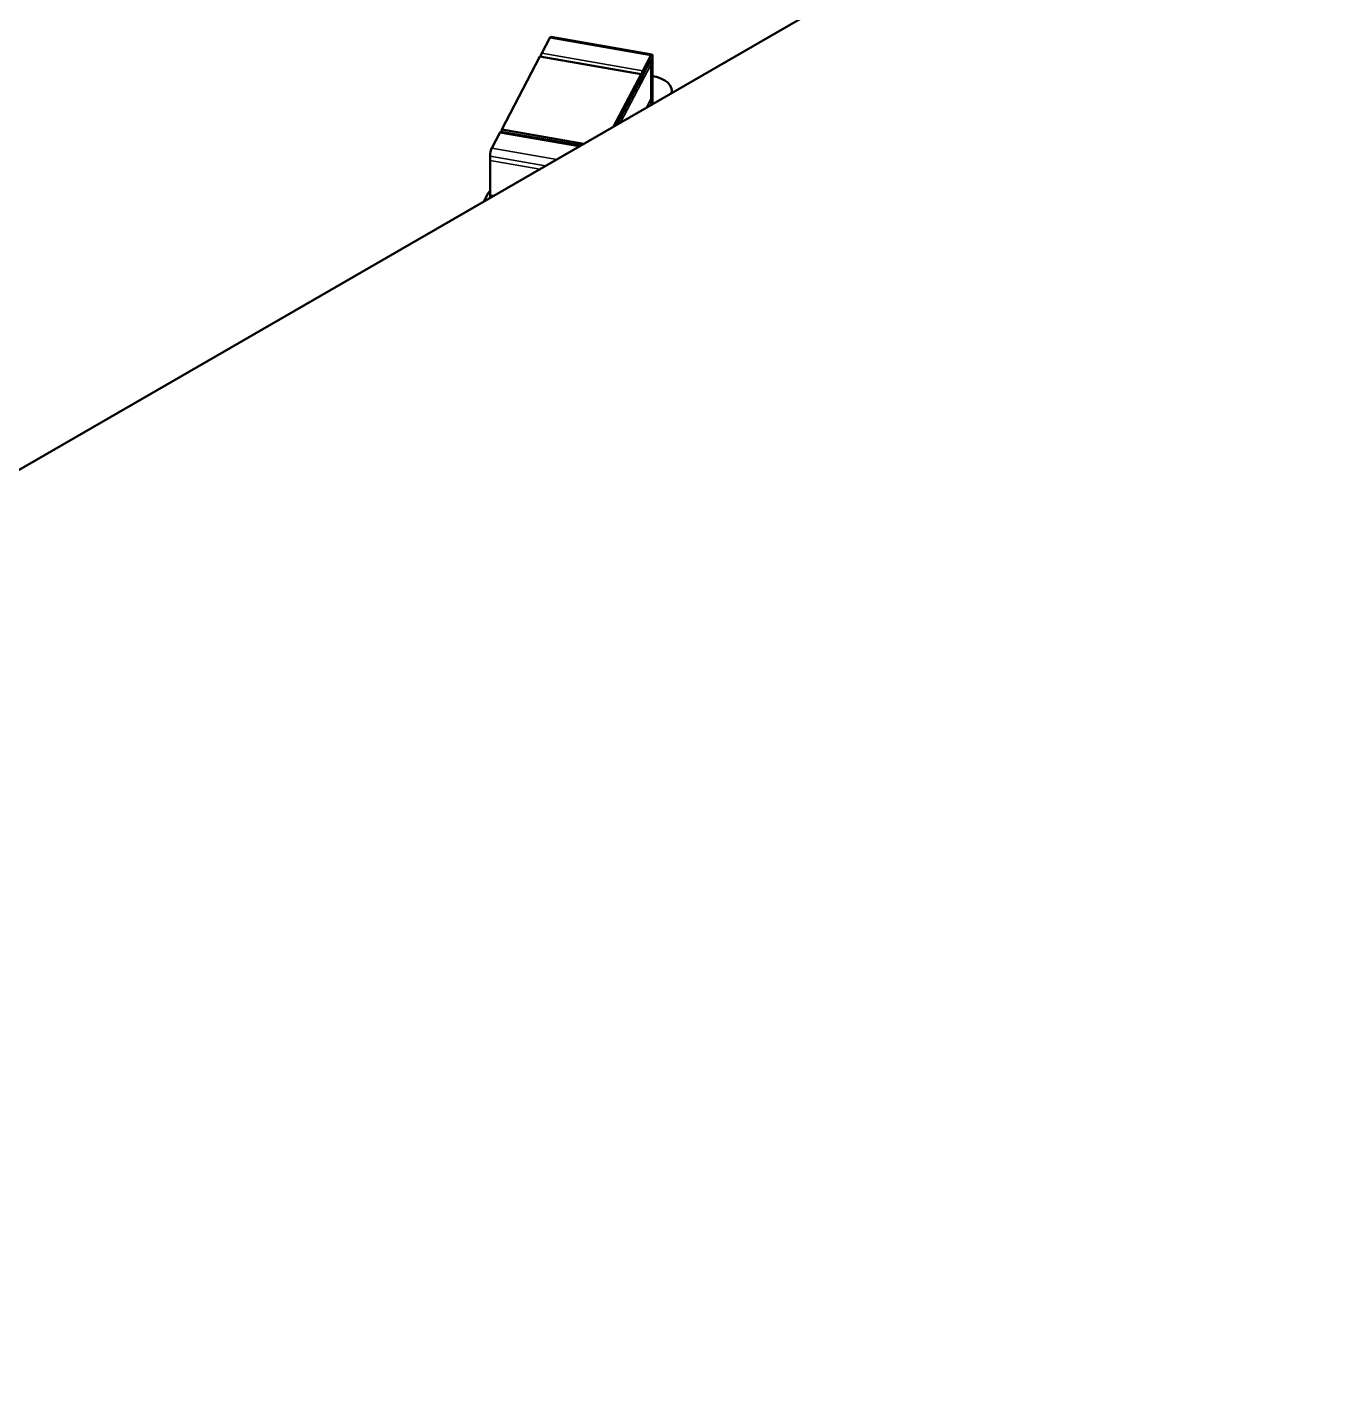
# Model space of a CAD drawing. Header units: inches. Extents: x -20.7 to 49, y -43 to 17.2.
# Drawn here: x -9.615 to -8.438, y -3.944 to -2.737 of the extents above; entities that cross this region are included whole.
import ezdxf

# ---------------------------------------------------------------- set-up
doc = ezdxf.new("R2010")
doc.units = ezdxf.units.IN
doc.header["$MEASUREMENT"] = 0
doc.layers.add('Visible (ANSI)', color=7, linetype='Continuous', lineweight=50)
doc.layers.add('Visible Narrow (ANSI)', color=7, linetype='Continuous', lineweight=35)

msp = doc.modelspace()

# ---------------------------------------------------------------- linework, layer by layer
at = {"layer": 'Visible (ANSI)'}
for p, q in [((-8.4384, -2.4492), (-11.0274, -3.944)), ((-9.1478, -2.7465), (-9.155, -2.7602)), ((-9.1469, -2.7456), (-9.0565, -2.7615)), ((-9.1566, -2.7632), (-9.1908, -2.8284)), ((-9.1566, -2.7632), (-9.0661, -2.779)), ((-9.0574, -2.7624), (-9.0646, -2.7761)), ((-9.0558, -2.7985), (-9.0558, -2.7638)), ((-9.0574, -2.7662), (-9.0646, -2.7799)), ((-9.0558, -2.8023), (-9.0558, -2.7676)), ((-9.0661, -2.779), (-9.0907, -2.8258)), ((-9.0661, -2.7829), (-9.0878, -2.8242)), ((-9.0661, -2.7833), (-9.0661, -2.779)), ((-9.0661, -2.7872), (-9.0661, -2.7829)), ((-9.0558, -2.7807), (-9.0554, -2.7808)), ((-9.0574, -2.8058), (-9.058, -2.8069)), ((-9.1924, -2.8314), (-9.1996, -2.8451)), ((-9.1915, -2.8305), (-9.1203, -2.8429)), ((-9.1908, -2.8306), (-9.1908, -2.8284)), ((-9.1908, -2.8284), (-9.1175, -2.8413)), ((-9.2011, -2.8871), (-9.2011, -2.8523)), ((-9.2011, -2.8896), (-9.2011, -2.8562)), ((-9.2069, -2.8929), (-9.2036, -2.8867))]:
    msp.add_line(p, q, dxfattribs=at)
for centre, major_axis, ratio, start_param, end_param in [((-9.1478, -2.7509), (0.00092, 0.00524), 0.237016, 0, 0.636375), ((-9.155, -2.7646), (0.00092, 0.00524), 0.237016, 0.636375, 1.359251), ((-9.0574, -2.7667), (0.00092, 0.00524), 0.237016, 5.348764, 6.91956), ((-9.0646, -2.7804), (0.00092, 0.00524), 0.237016, 0.636375, 2.207171), ((-9.0574, -2.7706), (0.00092, 0.00524), 0.237016, 5.348764, 6.91956), ((-9.0646, -2.7843), (0.00092, 0.00524), 0.237016, 0.636375, 2.207171), ((-9.0623, -2.7939), (0.0236, 0), 0.57735, 6.13242, 7.559449), ((-9.0574, -2.8014), (-0.00092, -0.00524), 0.237016, 0.636375, 2.207171), ((-9.0574, -2.8053), (-0.00092, -0.00524), 0.237016, 1.490999, 2.207171), ((-9.1924, -2.8357), (0.00092, 0.00524), 0.237016, 0, 0.636375), ((-9.1996, -2.8494), (0.00092, 0.00524), 0.237016, 0.636375, 2.207171), ((-9.181, -2.8906), (-0.0236, 0), 0.57735, 5.732344, 5.988653)]:
    msp.add_ellipse(centre, major_axis=major_axis, ratio=ratio, start_param=start_param, end_param=end_param, dxfattribs=at)
at = {"layer": 'Visible Narrow (ANSI)'}
for p, q in [((-9.1478, -2.7465), (-9.0574, -2.7624)), ((-9.155, -2.7602), (-9.0646, -2.7761)), ((-9.0574, -2.7667), (-9.0661, -2.7833)), ((-9.0574, -2.7706), (-9.0661, -2.7872)), ((-9.0574, -2.8014), (-9.0574, -2.7667)), ((-9.0574, -2.8053), (-9.0574, -2.7706)), ((-9.0661, -2.7833), (-9.0875, -2.8239)), ((-9.0661, -2.7872), (-9.0846, -2.8223)), ((-9.0574, -2.8014), (-9.0613, -2.8088)), ((-9.0574, -2.8053), (-9.0584, -2.8072)), ((-9.1924, -2.8314), (-9.1217, -2.8437)), ((-9.1996, -2.8451), (-9.1416, -2.8552)), ((-9.2011, -2.8523), (-9.1516, -2.861)), ((-9.2011, -2.8562), (-9.1568, -2.864)), ((-9.2011, -2.8871), (-9.1978, -2.8876))]:
    msp.add_line(p, q, dxfattribs=at)

doc.saveas('drawing.dxf')
